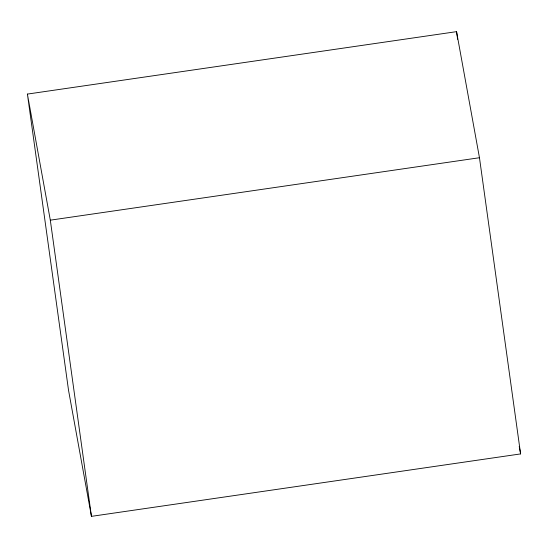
<?xml version="1.0" encoding="UTF-8"?>
<svg xmlns="http://www.w3.org/2000/svg" width="548" height="548" viewBox="0 0 548 548"><rect width="100%" height="100%" fill="white"/><g stroke="black" fill="none" stroke-linecap="round" stroke-linejoin="round"><path stroke-width="0.82" d="M27.4 94.085L456.553 31.647L479.466 157.728L520.6 453.915L91.448 516.353L68.534 390.272L27.4 94.085L50.313 220.166L91.448 516.353M50.313 220.166L479.466 157.728M519.223 446.346L520.6 453.915M456.553 31.647L457.614 39.264"/></g></svg>
